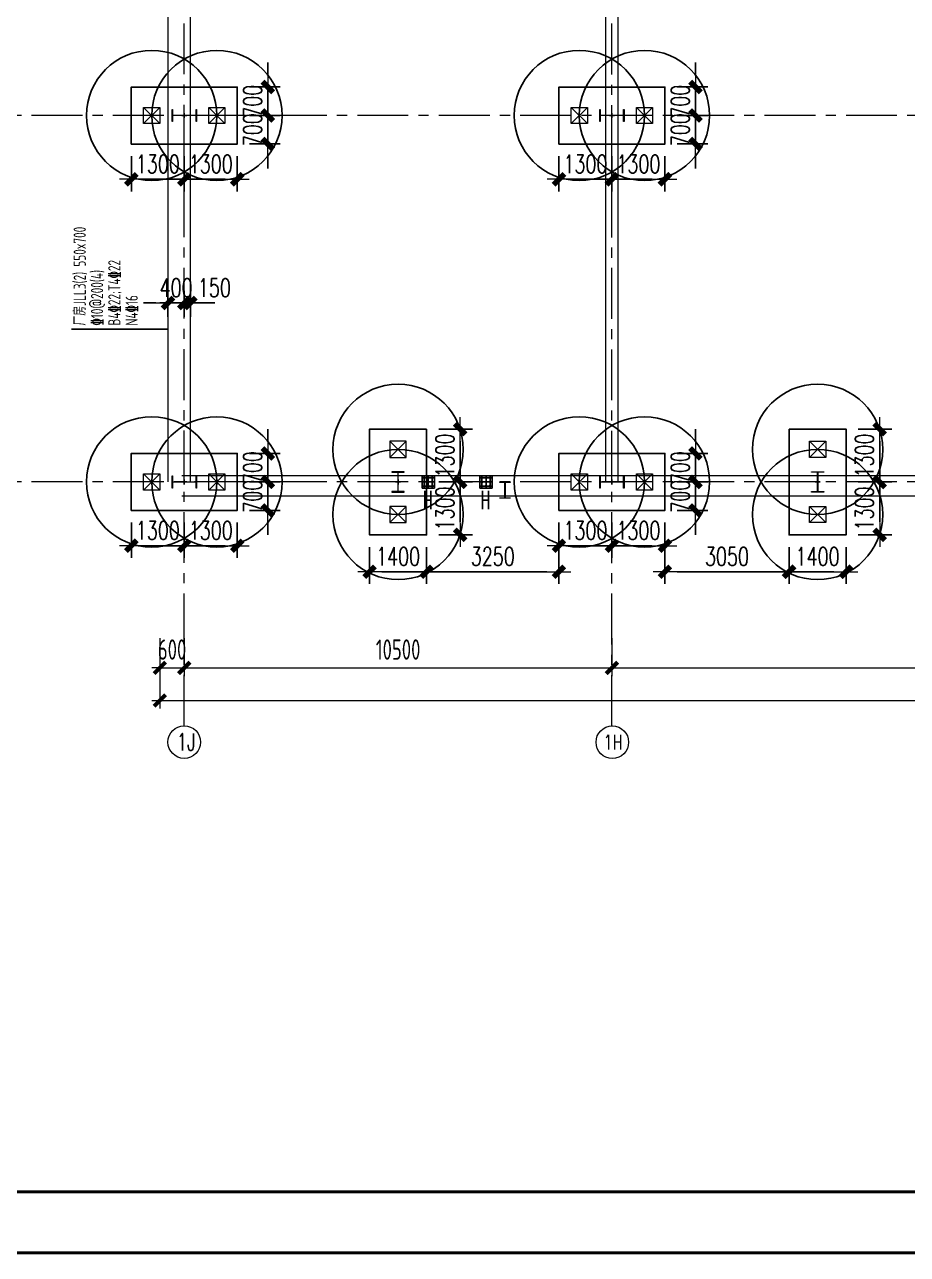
# Model space of a CAD drawing. Extents: x -1201378 to 2367219, y -619313 to 244905.
# Drawn here: x -212779 to -191103, y 118680 to 148884 of the extents above; entities that cross this region are included whole.
import ezdxf
from ezdxf.enums import TextEntityAlignment as Align

# ---------------------------------------------------------------- set-up
doc = ezdxf.new("R2010")
doc.units = 0
doc.header["$LTSCALE"] = 1000
doc.linetypes.add('CENTER', pattern=[2, 1.25, -0.25, 0.25, -0.25])
doc.layers.get('0').update_dxf_attribs({"linetype": 'CONTINUOUS'})
doc.layers.get('Defpoints').update_dxf_attribs({"linetype": 'CONTINUOUS'})
for name, color, linetype in [('0-cxFrame', 155, 'CONTINUOUS'), ('2钢材断面', 2, 'CONTINUOUS'), ('30预埋件', 30, 'CONTINUOUS'), ('40钢材投影', 40, 'CONTINUOUS'), ('ALT_CEN-0-30', 1, 'CENTER'), ('S-DOTE1', 140, 'CENTER'), ('S-HATCH1-W', 252, 'CONTINUOUS'), ('S-SKL-H', 151, 'CONTINUOUS'), ('S-SS', 111, 'CONTINUOUS')]:
    doc.layers.add(name, color=color, linetype=linetype)
for name, color, linetype, lineweight in [('0-cxText', 131, 'CONTINUOUS', 25), ('S-axis', 111, 'CONTINUOUS', 0), ('S-bkl', 4, 'CONTINUOUS', 0), ('S-col', 2, 'CONTINUOUS', 0), ('S-dim', 81, 'CONTINUOUS', 0), ('S-dote', 5, 'CENTER', 0), ('S-zhuang', 1, 'CONTINUOUS', 0)]:
    doc.layers.add(name, color=color, linetype=linetype, lineweight=lineweight)
doc.styles.add('_TCH_AXIS', font='COMPLEX', dxfattribs={"bigfont": 'GBCBIG'})
doc.styles.add('cx_tuming', font='simhei.ttf')
doc.styles.add('cx_tuqian1', font='')
doc.styles.add('DHTEXT-1', font='romans.shx', dxfattribs={"width": 0.7, "bigfont": 'chinese.shx'})
doc.styles.add('SS1', font='tj-romans1.shx', dxfattribs={"width": 0.7, "bigfont": 'tj-hztxt1.shx'})
doc.styles.add('TSSD_Dimension', font='tssdeng.shx', dxfattribs={"width": 0.7, "bigfont": 'hztxt.shx'})
doc.styles.add('样式 1', font='yjkeng.shx', dxfattribs={"width": 0.7, "height": 300, "bigfont": 'yjkchn.shx'})
doc.styles.add('黑体', font='simhei.ttf', dxfattribs={"width": 0.8})
doc.styles.get('cx_tuqian1').set_extended_font_data('SimSun')
doc.dimstyles.new('S-150-ARCHI', dxfattribs={"dimscale": 150, "dimtxt": 3, "dimasz": 2, "dimexe": 2, "dimexo": 2, "dimgap": 1, "dimtad": 1, "dimdec": 0, "dimzin": 0, "dimdsep": 46, "dimtxsty": 'SS1', "dimblk1": 'TT', "dimblk2": 'TT', "dimsah": 1, "dimcen": 1, "dimclrd": 256, "dimclre": 256, "dimclrt": 256, "dimadec": 0, "dimazin": 0, "dimtfac": 1, "dimtdec": 0, "dimtix": 1, "dimtmove": 2, "dimatfit": 0, "dimldrblk": 'TT', "dimfxl": 2, "dimtolj": 1, "dimtzin": 0, "dimarcsym": 0})
doc.dimstyles.new('TSSD_200_200', dxfattribs={"dimtxt": 500, "dimasz": 200, "dimexe": 200, "dimexo": 500, "dimgap": 200, "dimtad": 1, "dimdec": 0, "dimzin": 0, "dimdsep": 46, "dimtxsty": 'TSSD_Dimension', "dimblk": 'ARCHTICK', "dimcen": 0, "dimdle": 200, "dimclrt": 7, "dimadec": 0, "dimazin": 0, "dimtfac": 1, "dimtdec": 0, "dimtix": 1, "dimtmove": 2, "dimatfit": 3, "dimfxl": 1, "dimtolj": 1, "dimtzin": 0, "dimarcsym": 0})

# ---------------------------------------------------------------- blocks, each defined once
blk = doc.blocks.new('TK22.A0 L(Dragon)')
at = {"layer": '0-cxFrame', "color": 7, "const_width": 0.5}
blk.add_lwpolyline([(0, 0), (-1486, 0), (-1486, 841), (0, 841)], close=True, dxfattribs=at)
at = {"layer": '0-cxFrame', "const_width": 0.5}
blk.add_lwpolyline([(-80, 10), (-1466, 10), (-1466, 831), (-80, 831)], close=True, dxfattribs=at)
at = {"style": '黑体', "flags": 4}
blk.add_attdef('图幅', text='', height=3.3, dxfattribs=at).set_placement((-40, 3), align=Align.RIGHT)
at = {"layer": '0-cxText', "flags": 4}
for tag, height, style, p in [('建设单位', 3.5, 'cx_tuming', (-45, 240)), ('项目名称', 3.5, 'cx_tuming', (-45, 210)), ('子项名称', 3.5, 'cx_tuming', (-45, 180)), ('工程编号', 3.3, 'cx_tuqian1', (-35, 165)), ('图名1', 3.5, 'cx_tuming', (-45, 87)), ('图名2', 3.5, 'cx_tuming', (-45, 79)), ('图名3', 3.5, 'cx_tuming', (-45, 71)), ('出图日期', 3.3, 'cx_tuqian1', (-39, 60)), ('专业', 3.3, 'cx_tuqian1', (-55, 52)), ('图号', 3.3, 'cx_tuqian1', (-55, 44)), ('版次', 3.3, 'cx_tuqian1', (-20, 44))]:
    blk.add_attdef(tag, text='', height=height, dxfattribs=dict(at, style=style)).set_placement(p, align=Align.MIDDLE)
at = {"layer": 'Defpoints', "color": 6, "flags": 4}
for tag, height, style, p in [('tufu', 3.3, '黑体', (-12, 12)), ('dwfname', 4, 'cx_tuqian1', (-80, 3))]:
    blk.add_attdef(tag, text='', height=height, dxfattribs=dict(at, style=style)).set_placement(p, align=Align.RIGHT)
blk = doc.blocks.new('_FZH')
at = {"layer": 'S-col'}
blk.add_lwpolyline([(-0.375, -0.188), (-0.375, 0.187), (-0.36, 0.187), (-0.36, 0.005), (0.36, 0.005), (0.36, 0.187), (0.375, 0.187), (0.375, -0.188), (0.36, -0.188), (0.36, -0.005), (-0.36, -0.005), (-0.36, -0.188)], close=True, dxfattribs=at)
blk = doc.blocks.new('w4234324')
at = {"layer": 'S-col', "xscale": 800.0000000000005, "yscale": 800.0000000000005, "zscale": 800.0000000000005}
for p in [(-253954, 750820), (-243454, 750820), (-253954, 741820), (-243454, 741820)]:
    blk.add_blockref('_FZH', p, dxfattribs=at)
blk = doc.blocks.new('S-ZHUANG-400')
at = {"layer": 'S-zhuang'}
for p, q in [((200, -200), (-200, 200)), ((-200, -200), (200, 200))]:
    blk.add_line(p, q, dxfattribs=at)
blk.add_lwpolyline([(-200, 200), (200, 200), (200, -200), (-200, -200)], close=True, dxfattribs=at)
blk = doc.blocks.new('CT2')
at = {"layer": 'Defpoints'}
for centre in [(-193625, -186366), (-193625, -187966)]:
    blk.add_circle(centre, 1600, dxfattribs=at)
at = {"layer": 'S-DOTE1', "ltscale": 0.25}
for p, q in [((-193565, -187166), (-193685, -187166)), ((-193625, -187226), (-193625, -187106))]:
    blk.add_line(p, q, dxfattribs=at)
at = {"layer": 'S-HATCH1-W'}
blk.add_lwpolyline([(-194325, -185866), (-192925, -185866), (-192925, -188466), (-194325, -188466)], close=True, dxfattribs=at)
at = {"layer": 'S-zhuang'}
for p in [(-193625, -186366), (-193625, -187966)]:
    blk.add_blockref('S-ZHUANG-400', p, dxfattribs=at)
blk = doc.blocks.new('_ArchTick')
at = {"color": 0, "linetype": 'ByBlock', "const_width": 0.5}
blk.add_lwpolyline([(-0.71, -0.71), (0.71, 0.71)], dxfattribs=at)
blk = doc.blocks.new('*D3022')
at = {"layer": 'Defpoints', "color": 0, "transparency": 16777216}
for p in [(-209458, 21687), (-208858, 21687), (-208858, 20460)]:
    blk.add_point(p, dxfattribs=at)
at = {"layer": 'S-axis', "color": 0, "lineweight": -2, "transparency": 16777216}
for p, q in [((-209458, 21187), (-209458, 20260)), ((-208858, 21187), (-208858, 20260)), ((-209458, 20460), (-209658, 20460)), ((-209458, 20460), (-208858, 20460)), ((-208858, 20460), (-208658, 20460))]:
    blk.add_line(p, q, dxfattribs=at)
at = {"layer": 'S-axis', "color": 0, "lineweight": -2, "transparency": 16777216, "xscale": 200, "yscale": 200, "zscale": 200}
blk.add_blockref('_ArchTick', (-209458, 20460), dxfattribs=at)
at = {"layer": 'S-axis', "color": 0, "lineweight": -2, "transparency": 16777216, "xscale": 200, "yscale": 200, "zscale": 200, "rotation": 180}
blk.add_blockref('_ArchTick', (-208858, 20460), dxfattribs=at)
at = {"layer": 'S-axis', "color": 7, "transparency": 16777216, "insert": (-209158, 20910), "char_height": 500, "attachment_point": 5, "style": 'TSSD_Dimension'}
blk.add_mtext('\\A1;600', dxfattribs=at)
blk = doc.blocks.new('*D3023')
at = {"layer": 'Defpoints', "color": 0, "transparency": 16777216}
for p in [(-208858, 21687), (-198358, 21687), (-198358, 20460)]:
    blk.add_point(p, dxfattribs=at)
at = {"layer": 'S-axis', "color": 0, "lineweight": -2, "transparency": 16777216}
for p, q in [((-208858, 21187), (-208858, 20260)), ((-198358, 21187), (-198358, 20260)), ((-209058, 20460), (-198158, 20460))]:
    blk.add_line(p, q, dxfattribs=at)
at = {"layer": 'S-axis', "color": 0, "lineweight": -2, "transparency": 16777216, "xscale": 200, "yscale": 200, "zscale": 200, "rotation": 180}
blk.add_blockref('_ArchTick', (-208858, 20460), dxfattribs=at)
at = {"layer": 'S-axis', "color": 0, "lineweight": -2, "transparency": 16777216, "xscale": 200, "yscale": 200, "zscale": 200}
blk.add_blockref('_ArchTick', (-198358, 20460), dxfattribs=at)
at = {"layer": 'S-axis', "color": 7, "transparency": 16777216, "insert": (-203608, 20910), "char_height": 500, "attachment_point": 5, "style": 'TSSD_Dimension'}
blk.add_mtext('\\A1;10500', dxfattribs=at)
blk = doc.blocks.new('*D3024')
at = {"layer": 'Defpoints', "color": 0, "transparency": 16777216}
for p in [(-198358, 21687), (-181858, 21687), (-181858, 20460)]:
    blk.add_point(p, dxfattribs=at)
at = {"layer": 'S-axis', "color": 0, "lineweight": -2, "transparency": 16777216}
for p, q in [((-198358, 21187), (-198358, 20260)), ((-181858, 21187), (-181858, 20260)), ((-198558, 20460), (-181658, 20460))]:
    blk.add_line(p, q, dxfattribs=at)
at = {"layer": 'S-axis', "color": 0, "lineweight": -2, "transparency": 16777216, "xscale": 200, "yscale": 200, "zscale": 200, "rotation": 180}
blk.add_blockref('_ArchTick', (-198358, 20460), dxfattribs=at)
at = {"layer": 'S-axis', "color": 0, "lineweight": -2, "transparency": 16777216, "xscale": 200, "yscale": 200, "zscale": 200}
blk.add_blockref('_ArchTick', (-181858, 20460), dxfattribs=at)
at = {"layer": 'S-axis', "color": 7, "transparency": 16777216, "insert": (-190108, 20910), "char_height": 500, "attachment_point": 5, "style": 'TSSD_Dimension'}
blk.add_mtext('\\A1;16500', dxfattribs=at)
blk = doc.blocks.new('*D3034')
at = {"layer": 'Defpoints', "color": 0, "transparency": 16777216}
for p in [(-209458, 21587), (-82958, 21587), (-82958, 19660)]:
    blk.add_point(p, dxfattribs=at)
at = {"layer": 'S-axis', "color": 0, "lineweight": -2, "transparency": 16777216}
for p, q in [((-209458, 21087), (-209458, 19460)), ((-82958, 21087), (-82958, 19460)), ((-209658, 19660), (-82758, 19660))]:
    blk.add_line(p, q, dxfattribs=at)
at = {"layer": 'S-axis', "color": 0, "lineweight": -2, "transparency": 16777216, "xscale": 200, "yscale": 200, "zscale": 200, "rotation": 180}
blk.add_blockref('_ArchTick', (-209458, 19660), dxfattribs=at)
at = {"layer": 'S-axis', "color": 0, "lineweight": -2, "transparency": 16777216, "xscale": 200, "yscale": 200, "zscale": 200}
blk.add_blockref('_ArchTick', (-82958, 19660), dxfattribs=at)
at = {"layer": 'S-axis', "color": 7, "transparency": 16777216, "insert": (-146208, 20110), "char_height": 500, "attachment_point": 5, "style": 'TSSD_Dimension'}
blk.add_mtext('\\A1;126500', dxfattribs=at)
blk = doc.blocks.new('TT')
blk.add_line((-0.97, 0), (0.97, 0))
at = {"const_width": 0.45}
blk.add_lwpolyline([(-0.44, -0.44), (0.44, 0.44)], dxfattribs=at)
blk = doc.blocks.new('*D2534')
at = {"layer": 'Defpoints', "color": 0, "transparency": 16777216}
for p in [(-210158, 136952), (-208858, 136952), (-208858, 136085)]:
    blk.add_point(p, dxfattribs=at)
at = {"layer": 'S-dim', "lineweight": -2, "transparency": 16777216}
for p, q in [((-210158, 136652), (-210158, 135785)), ((-208858, 136652), (-208858, 135785)), ((-209858, 136085), (-209158, 136085))]:
    blk.add_line(p, q, dxfattribs=at)
at = {"layer": 'S-dim', "lineweight": -2, "transparency": 16777216, "xscale": 300, "yscale": 300, "zscale": 300, "rotation": 180}
blk.add_blockref('TT', (-210158, 136085), dxfattribs=at)
at = {"layer": 'S-dim', "lineweight": -2, "transparency": 16777216, "xscale": 300, "yscale": 300, "zscale": 300}
blk.add_blockref('TT', (-208858, 136085), dxfattribs=at)
at = {"layer": 'S-dim', "transparency": 16777216, "insert": (-209508, 136460), "char_height": 450, "attachment_point": 5, "style": 'SS1'}
blk.add_mtext('\\A1;1300', dxfattribs=at)
blk = doc.blocks.new('*D2535')
at = {"layer": 'Defpoints', "color": 0, "transparency": 16777216}
for p in [(-208858, 136952), (-207558, 136952), (-207558, 136085)]:
    blk.add_point(p, dxfattribs=at)
at = {"layer": 'S-dim', "lineweight": -2, "transparency": 16777216}
for p, q in [((-208858, 136652), (-208858, 135785)), ((-207558, 136652), (-207558, 135785)), ((-208558, 136085), (-207858, 136085))]:
    blk.add_line(p, q, dxfattribs=at)
at = {"layer": 'S-dim', "lineweight": -2, "transparency": 16777216, "xscale": 300, "yscale": 300, "zscale": 300, "rotation": 180}
blk.add_blockref('TT', (-208858, 136085), dxfattribs=at)
at = {"layer": 'S-dim', "lineweight": -2, "transparency": 16777216, "xscale": 300, "yscale": 300, "zscale": 300}
blk.add_blockref('TT', (-207558, 136085), dxfattribs=at)
at = {"layer": 'S-dim', "transparency": 16777216, "insert": (-208208, 136460), "char_height": 450, "attachment_point": 5, "style": 'SS1'}
blk.add_mtext('\\A1;1300', dxfattribs=at)
blk = doc.blocks.new('*D2536')
at = {"layer": 'Defpoints', "color": 0, "transparency": 16777216}
for p in [(-207558, 137652), (-206807, 137652), (-207558, 136952)]:
    blk.add_point(p, dxfattribs=at)
at = {"layer": 'S-dim', "lineweight": -2, "transparency": 16777216}
for p, q in [((-206807, 137952), (-206807, 138252)), ((-207258, 137652), (-206507, 137652)), ((-206807, 136952), (-206807, 137652)), ((-207258, 136952), (-206507, 136952)), ((-206807, 136652), (-206807, 136352))]:
    blk.add_line(p, q, dxfattribs=at)
at = {"layer": 'S-dim', "lineweight": -2, "transparency": 16777216, "xscale": 300, "yscale": 300, "zscale": 300}
for p, rotation in [((-206807, 137652), 270), ((-206807, 136952), 90)]:
    blk.add_blockref('TT', p, dxfattribs=dict(at, rotation=rotation))
at = {"layer": 'S-dim', "transparency": 16777216, "insert": (-207182, 137302), "char_height": 450, "attachment_point": 5, "rotation": 90, "style": 'SS1'}
blk.add_mtext('\\A1;700', dxfattribs=at)
blk = doc.blocks.new('*D2537')
at = {"layer": 'Defpoints', "color": 0, "transparency": 16777216}
for p in [(-207558, 138352), (-206807, 138352), (-207558, 137652)]:
    blk.add_point(p, dxfattribs=at)
at = {"layer": 'S-dim', "lineweight": -2, "transparency": 16777216}
for p, q in [((-206807, 138652), (-206807, 138952)), ((-207258, 138352), (-206507, 138352)), ((-206807, 137652), (-206807, 138352)), ((-207258, 137652), (-206507, 137652)), ((-206807, 137352), (-206807, 137052))]:
    blk.add_line(p, q, dxfattribs=at)
at = {"layer": 'S-dim', "lineweight": -2, "transparency": 16777216, "xscale": 300, "yscale": 300, "zscale": 300}
for p, rotation in [((-206807, 138352), 270), ((-206807, 137652), 90)]:
    blk.add_blockref('TT', p, dxfattribs=dict(at, rotation=rotation))
at = {"layer": 'S-dim', "transparency": 16777216, "insert": (-207182, 138002), "char_height": 450, "attachment_point": 5, "rotation": 90, "style": 'SS1'}
blk.add_mtext('\\A1;700', dxfattribs=at)
blk = doc.blocks.new('*D2538')
at = {"layer": 'Defpoints', "color": 0, "transparency": 16777216}
for p in [(-199658, 136952), (-198358, 136952), (-198358, 136085)]:
    blk.add_point(p, dxfattribs=at)
at = {"layer": 'S-dim', "lineweight": -2, "transparency": 16777216}
for p, q in [((-199658, 136652), (-199658, 135785)), ((-198358, 136652), (-198358, 135785)), ((-199358, 136085), (-198658, 136085))]:
    blk.add_line(p, q, dxfattribs=at)
at = {"layer": 'S-dim', "lineweight": -2, "transparency": 16777216, "xscale": 300, "yscale": 300, "zscale": 300, "rotation": 180}
blk.add_blockref('TT', (-199658, 136085), dxfattribs=at)
at = {"layer": 'S-dim', "lineweight": -2, "transparency": 16777216, "xscale": 300, "yscale": 300, "zscale": 300}
blk.add_blockref('TT', (-198358, 136085), dxfattribs=at)
at = {"layer": 'S-dim', "transparency": 16777216, "insert": (-199008, 136460), "char_height": 450, "attachment_point": 5, "style": 'SS1'}
blk.add_mtext('\\A1;1300', dxfattribs=at)
blk = doc.blocks.new('*D2539')
at = {"layer": 'Defpoints', "color": 0, "transparency": 16777216}
for p in [(-198358, 136952), (-197058, 136952), (-197058, 136085)]:
    blk.add_point(p, dxfattribs=at)
at = {"layer": 'S-dim', "lineweight": -2, "transparency": 16777216}
for p, q in [((-198358, 136652), (-198358, 135785)), ((-197058, 136652), (-197058, 135785)), ((-198058, 136085), (-197358, 136085))]:
    blk.add_line(p, q, dxfattribs=at)
at = {"layer": 'S-dim', "lineweight": -2, "transparency": 16777216, "xscale": 300, "yscale": 300, "zscale": 300, "rotation": 180}
blk.add_blockref('TT', (-198358, 136085), dxfattribs=at)
at = {"layer": 'S-dim', "lineweight": -2, "transparency": 16777216, "xscale": 300, "yscale": 300, "zscale": 300}
blk.add_blockref('TT', (-197058, 136085), dxfattribs=at)
at = {"layer": 'S-dim', "transparency": 16777216, "insert": (-197708, 136460), "char_height": 450, "attachment_point": 5, "style": 'SS1'}
blk.add_mtext('\\A1;1300', dxfattribs=at)
blk = doc.blocks.new('*D2540')
at = {"layer": 'Defpoints', "color": 0, "transparency": 16777216}
for p in [(-197058, 137652), (-196307, 137652), (-197058, 136952)]:
    blk.add_point(p, dxfattribs=at)
at = {"layer": 'S-dim', "lineweight": -2, "transparency": 16777216}
for p, q in [((-196307, 137952), (-196307, 138252)), ((-196758, 137652), (-196007, 137652)), ((-196307, 136952), (-196307, 137652)), ((-196758, 136952), (-196007, 136952)), ((-196307, 136652), (-196307, 136352))]:
    blk.add_line(p, q, dxfattribs=at)
at = {"layer": 'S-dim', "lineweight": -2, "transparency": 16777216, "xscale": 300, "yscale": 300, "zscale": 300}
for p, rotation in [((-196307, 137652), 270), ((-196307, 136952), 90)]:
    blk.add_blockref('TT', p, dxfattribs=dict(at, rotation=rotation))
at = {"layer": 'S-dim', "transparency": 16777216, "insert": (-196682, 137302), "char_height": 450, "attachment_point": 5, "rotation": 90, "style": 'SS1'}
blk.add_mtext('\\A1;700', dxfattribs=at)
blk = doc.blocks.new('*D2541')
at = {"layer": 'Defpoints', "color": 0, "transparency": 16777216}
for p in [(-197058, 138352), (-196307, 138352), (-197058, 137652)]:
    blk.add_point(p, dxfattribs=at)
at = {"layer": 'S-dim', "lineweight": -2, "transparency": 16777216}
for p, q in [((-196307, 138652), (-196307, 138952)), ((-196758, 138352), (-196007, 138352)), ((-196307, 137652), (-196307, 138352)), ((-196758, 137652), (-196007, 137652)), ((-196307, 137352), (-196307, 137052))]:
    blk.add_line(p, q, dxfattribs=at)
at = {"layer": 'S-dim', "lineweight": -2, "transparency": 16777216, "xscale": 300, "yscale": 300, "zscale": 300}
for p, rotation in [((-196307, 138352), 270), ((-196307, 137652), 90)]:
    blk.add_blockref('TT', p, dxfattribs=dict(at, rotation=rotation))
at = {"layer": 'S-dim', "transparency": 16777216, "insert": (-196682, 138002), "char_height": 450, "attachment_point": 5, "rotation": 90, "style": 'SS1'}
blk.add_mtext('\\A1;700', dxfattribs=at)
blk = doc.blocks.new('*D2562')
at = {"layer": 'Defpoints', "color": 0, "transparency": 16777216}
for p in [(-210158, 145952), (-208858, 145952), (-208858, 145085)]:
    blk.add_point(p, dxfattribs=at)
at = {"layer": 'S-dim', "lineweight": -2, "transparency": 16777216}
for p, q in [((-210158, 145652), (-210158, 144785)), ((-208858, 145652), (-208858, 144785)), ((-209858, 145085), (-209158, 145085))]:
    blk.add_line(p, q, dxfattribs=at)
at = {"layer": 'S-dim', "lineweight": -2, "transparency": 16777216, "xscale": 300, "yscale": 300, "zscale": 300, "rotation": 180}
blk.add_blockref('TT', (-210158, 145085), dxfattribs=at)
at = {"layer": 'S-dim', "lineweight": -2, "transparency": 16777216, "xscale": 300, "yscale": 300, "zscale": 300}
blk.add_blockref('TT', (-208858, 145085), dxfattribs=at)
at = {"layer": 'S-dim', "transparency": 16777216, "insert": (-209508, 145460), "char_height": 450, "attachment_point": 5, "style": 'SS1'}
blk.add_mtext('\\A1;1300', dxfattribs=at)
blk = doc.blocks.new('*D2563')
at = {"layer": 'Defpoints', "color": 0, "transparency": 16777216}
for p in [(-208858, 145952), (-207558, 145952), (-207558, 145085)]:
    blk.add_point(p, dxfattribs=at)
at = {"layer": 'S-dim', "lineweight": -2, "transparency": 16777216}
for p, q in [((-208858, 145652), (-208858, 144785)), ((-207558, 145652), (-207558, 144785)), ((-208558, 145085), (-207858, 145085))]:
    blk.add_line(p, q, dxfattribs=at)
at = {"layer": 'S-dim', "lineweight": -2, "transparency": 16777216, "xscale": 300, "yscale": 300, "zscale": 300, "rotation": 180}
blk.add_blockref('TT', (-208858, 145085), dxfattribs=at)
at = {"layer": 'S-dim', "lineweight": -2, "transparency": 16777216, "xscale": 300, "yscale": 300, "zscale": 300}
blk.add_blockref('TT', (-207558, 145085), dxfattribs=at)
at = {"layer": 'S-dim', "transparency": 16777216, "insert": (-208208, 145460), "char_height": 450, "attachment_point": 5, "style": 'SS1'}
blk.add_mtext('\\A1;1300', dxfattribs=at)
blk = doc.blocks.new('*D2564')
at = {"layer": 'Defpoints', "color": 0, "transparency": 16777216}
for p in [(-207558, 146652), (-206807, 146652), (-207558, 145952)]:
    blk.add_point(p, dxfattribs=at)
at = {"layer": 'S-dim', "lineweight": -2, "transparency": 16777216}
for p, q in [((-206807, 146952), (-206807, 147252)), ((-207258, 146652), (-206507, 146652)), ((-206807, 145952), (-206807, 146652)), ((-207258, 145952), (-206507, 145952)), ((-206807, 145652), (-206807, 145352))]:
    blk.add_line(p, q, dxfattribs=at)
at = {"layer": 'S-dim', "lineweight": -2, "transparency": 16777216, "xscale": 300, "yscale": 300, "zscale": 300}
for p, rotation in [((-206807, 146652), 270), ((-206807, 145952), 90)]:
    blk.add_blockref('TT', p, dxfattribs=dict(at, rotation=rotation))
at = {"layer": 'S-dim', "transparency": 16777216, "insert": (-207182, 146302), "char_height": 450, "attachment_point": 5, "rotation": 90, "style": 'SS1'}
blk.add_mtext('\\A1;700', dxfattribs=at)
blk = doc.blocks.new('*D2565')
at = {"layer": 'Defpoints', "color": 0, "transparency": 16777216}
for p in [(-207558, 147352), (-206807, 147352), (-207558, 146652)]:
    blk.add_point(p, dxfattribs=at)
at = {"layer": 'S-dim', "lineweight": -2, "transparency": 16777216}
for p, q in [((-206807, 147652), (-206807, 147952)), ((-207258, 147352), (-206507, 147352)), ((-206807, 146652), (-206807, 147352)), ((-207258, 146652), (-206507, 146652)), ((-206807, 146352), (-206807, 146052))]:
    blk.add_line(p, q, dxfattribs=at)
at = {"layer": 'S-dim', "lineweight": -2, "transparency": 16777216, "xscale": 300, "yscale": 300, "zscale": 300}
for p, rotation in [((-206807, 147352), 270), ((-206807, 146652), 90)]:
    blk.add_blockref('TT', p, dxfattribs=dict(at, rotation=rotation))
at = {"layer": 'S-dim', "transparency": 16777216, "insert": (-207182, 147002), "char_height": 450, "attachment_point": 5, "rotation": 90, "style": 'SS1'}
blk.add_mtext('\\A1;700', dxfattribs=at)
blk = doc.blocks.new('*D2566')
at = {"layer": 'Defpoints', "color": 0, "transparency": 16777216}
for p in [(-199658, 145952), (-198358, 145952), (-198358, 145085)]:
    blk.add_point(p, dxfattribs=at)
at = {"layer": 'S-dim', "lineweight": -2, "transparency": 16777216}
for p, q in [((-199658, 145652), (-199658, 144785)), ((-198358, 145652), (-198358, 144785)), ((-199358, 145085), (-198658, 145085))]:
    blk.add_line(p, q, dxfattribs=at)
at = {"layer": 'S-dim', "lineweight": -2, "transparency": 16777216, "xscale": 300, "yscale": 300, "zscale": 300, "rotation": 180}
blk.add_blockref('TT', (-199658, 145085), dxfattribs=at)
at = {"layer": 'S-dim', "lineweight": -2, "transparency": 16777216, "xscale": 300, "yscale": 300, "zscale": 300}
blk.add_blockref('TT', (-198358, 145085), dxfattribs=at)
at = {"layer": 'S-dim', "transparency": 16777216, "insert": (-199008, 145460), "char_height": 450, "attachment_point": 5, "style": 'SS1'}
blk.add_mtext('\\A1;1300', dxfattribs=at)
blk = doc.blocks.new('*D2567')
at = {"layer": 'Defpoints', "color": 0, "transparency": 16777216}
for p in [(-198358, 145952), (-197058, 145952), (-197058, 145085)]:
    blk.add_point(p, dxfattribs=at)
at = {"layer": 'S-dim', "lineweight": -2, "transparency": 16777216}
for p, q in [((-198358, 145652), (-198358, 144785)), ((-197058, 145652), (-197058, 144785)), ((-198058, 145085), (-197358, 145085))]:
    blk.add_line(p, q, dxfattribs=at)
at = {"layer": 'S-dim', "lineweight": -2, "transparency": 16777216, "xscale": 300, "yscale": 300, "zscale": 300, "rotation": 180}
blk.add_blockref('TT', (-198358, 145085), dxfattribs=at)
at = {"layer": 'S-dim', "lineweight": -2, "transparency": 16777216, "xscale": 300, "yscale": 300, "zscale": 300}
blk.add_blockref('TT', (-197058, 145085), dxfattribs=at)
at = {"layer": 'S-dim', "transparency": 16777216, "insert": (-197708, 145460), "char_height": 450, "attachment_point": 5, "style": 'SS1'}
blk.add_mtext('\\A1;1300', dxfattribs=at)
blk = doc.blocks.new('*D2568')
at = {"layer": 'Defpoints', "color": 0, "transparency": 16777216}
for p in [(-197058, 146652), (-196307, 146652), (-197058, 145952)]:
    blk.add_point(p, dxfattribs=at)
at = {"layer": 'S-dim', "lineweight": -2, "transparency": 16777216}
for p, q in [((-196307, 146952), (-196307, 147252)), ((-196758, 146652), (-196007, 146652)), ((-196307, 145952), (-196307, 146652)), ((-196758, 145952), (-196007, 145952)), ((-196307, 145652), (-196307, 145352))]:
    blk.add_line(p, q, dxfattribs=at)
at = {"layer": 'S-dim', "lineweight": -2, "transparency": 16777216, "xscale": 300, "yscale": 300, "zscale": 300}
for p, rotation in [((-196307, 146652), 270), ((-196307, 145952), 90)]:
    blk.add_blockref('TT', p, dxfattribs=dict(at, rotation=rotation))
at = {"layer": 'S-dim', "transparency": 16777216, "insert": (-196682, 146302), "char_height": 450, "attachment_point": 5, "rotation": 90, "style": 'SS1'}
blk.add_mtext('\\A1;700', dxfattribs=at)
blk = doc.blocks.new('*D2569')
at = {"layer": 'Defpoints', "color": 0, "transparency": 16777216}
for p in [(-197058, 147352), (-196307, 147352), (-197058, 146652)]:
    blk.add_point(p, dxfattribs=at)
at = {"layer": 'S-dim', "lineweight": -2, "transparency": 16777216}
for p, q in [((-196307, 147652), (-196307, 147952)), ((-196758, 147352), (-196007, 147352)), ((-196307, 146652), (-196307, 147352)), ((-196758, 146652), (-196007, 146652)), ((-196307, 146352), (-196307, 146052))]:
    blk.add_line(p, q, dxfattribs=at)
at = {"layer": 'S-dim', "lineweight": -2, "transparency": 16777216, "xscale": 300, "yscale": 300, "zscale": 300}
for p, rotation in [((-196307, 147352), 270), ((-196307, 146652), 90)]:
    blk.add_blockref('TT', p, dxfattribs=dict(at, rotation=rotation))
at = {"layer": 'S-dim', "transparency": 16777216, "insert": (-196682, 147002), "char_height": 450, "attachment_point": 5, "rotation": 90, "style": 'SS1'}
blk.add_mtext('\\A1;700', dxfattribs=at)
blk = doc.blocks.new('*D2818')
at = {"layer": 'Defpoints', "color": 0, "transparency": 16777216}
for p in [(-204308, 136352), (-202908, 136352), (-202908, 135446)]:
    blk.add_point(p, dxfattribs=at)
at = {"layer": 'S-dim', "lineweight": -2, "transparency": 16777216}
for p, q in [((-204308, 136052), (-204308, 135146)), ((-202908, 136052), (-202908, 135146)), ((-204008, 135446), (-203208, 135446))]:
    blk.add_line(p, q, dxfattribs=at)
at = {"layer": 'S-dim', "lineweight": -2, "transparency": 16777216, "xscale": 300, "yscale": 300, "zscale": 300, "rotation": 180}
blk.add_blockref('TT', (-204308, 135446), dxfattribs=at)
at = {"layer": 'S-dim', "lineweight": -2, "transparency": 16777216, "xscale": 300, "yscale": 300, "zscale": 300}
blk.add_blockref('TT', (-202908, 135446), dxfattribs=at)
at = {"layer": 'S-dim', "transparency": 16777216, "insert": (-203608, 135821), "char_height": 450, "attachment_point": 5, "style": 'SS1'}
blk.add_mtext('\\A1;1400', dxfattribs=at)
blk = doc.blocks.new('*D2819')
at = {"layer": 'Defpoints', "color": 0, "transparency": 16777216}
for p in [(-202908, 136352), (-199658, 136371), (-199658, 135446)]:
    blk.add_point(p, dxfattribs=at)
at = {"layer": 'S-dim', "lineweight": -2, "transparency": 16777216}
for p, q in [((-202908, 136052), (-202908, 135146)), ((-199658, 136071), (-199658, 135146)), ((-202608, 135446), (-199958, 135446))]:
    blk.add_line(p, q, dxfattribs=at)
at = {"layer": 'S-dim', "lineweight": -2, "transparency": 16777216, "xscale": 300, "yscale": 300, "zscale": 300, "rotation": 180}
blk.add_blockref('TT', (-202908, 135446), dxfattribs=at)
at = {"layer": 'S-dim', "lineweight": -2, "transparency": 16777216, "xscale": 300, "yscale": 300, "zscale": 300}
blk.add_blockref('TT', (-199658, 135446), dxfattribs=at)
at = {"layer": 'S-dim', "transparency": 16777216, "insert": (-201283, 135821), "char_height": 450, "attachment_point": 5, "style": 'SS1'}
blk.add_mtext('\\A1;3250', dxfattribs=at)
blk = doc.blocks.new('*D2820')
at = {"layer": 'Defpoints', "color": 0, "transparency": 16777216}
for p in [(-202908, 137652), (-202084, 137652), (-202908, 136352)]:
    blk.add_point(p, dxfattribs=at)
at = {"layer": 'S-dim', "lineweight": -2, "transparency": 16777216}
for p, q in [((-202608, 137652), (-201784, 137652)), ((-202084, 136652), (-202084, 137352)), ((-202608, 136352), (-201784, 136352))]:
    blk.add_line(p, q, dxfattribs=at)
at = {"layer": 'S-dim', "lineweight": -2, "transparency": 16777216, "xscale": 300, "yscale": 300, "zscale": 300}
for p, rotation in [((-202084, 137652), 90), ((-202084, 136352), 270)]:
    blk.add_blockref('TT', p, dxfattribs=dict(at, rotation=rotation))
at = {"layer": 'S-dim', "transparency": 16777216, "insert": (-202459, 137002), "char_height": 450, "attachment_point": 5, "rotation": 90, "style": 'SS1'}
blk.add_mtext('\\A1;1300', dxfattribs=at)
blk = doc.blocks.new('*D2821')
at = {"layer": 'Defpoints', "color": 0, "transparency": 16777216}
for p in [(-202908, 138952), (-202084, 138952), (-202908, 137652)]:
    blk.add_point(p, dxfattribs=at)
at = {"layer": 'S-dim', "lineweight": -2, "transparency": 16777216}
for p, q in [((-202608, 138952), (-201784, 138952)), ((-202084, 137952), (-202084, 138652)), ((-202608, 137652), (-201784, 137652))]:
    blk.add_line(p, q, dxfattribs=at)
at = {"layer": 'S-dim', "lineweight": -2, "transparency": 16777216, "xscale": 300, "yscale": 300, "zscale": 300}
for p, rotation in [((-202084, 138952), 90), ((-202084, 137652), 270)]:
    blk.add_blockref('TT', p, dxfattribs=dict(at, rotation=rotation))
at = {"layer": 'S-dim', "transparency": 16777216, "insert": (-202459, 138302), "char_height": 450, "attachment_point": 5, "rotation": 90, "style": 'SS1'}
blk.add_mtext('\\A1;1300', dxfattribs=at)
blk = doc.blocks.new('*D2826')
at = {"layer": 'Defpoints', "color": 0, "transparency": 16777216}
for p in [(-194008, 136352), (-192608, 136352), (-192608, 135446)]:
    blk.add_point(p, dxfattribs=at)
at = {"layer": 'S-dim', "lineweight": -2, "transparency": 16777216}
for p, q in [((-194008, 136052), (-194008, 135146)), ((-192608, 136052), (-192608, 135146)), ((-193708, 135446), (-192908, 135446))]:
    blk.add_line(p, q, dxfattribs=at)
at = {"layer": 'S-dim', "lineweight": -2, "transparency": 16777216, "xscale": 300, "yscale": 300, "zscale": 300, "rotation": 180}
blk.add_blockref('TT', (-194008, 135446), dxfattribs=at)
at = {"layer": 'S-dim', "lineweight": -2, "transparency": 16777216, "xscale": 300, "yscale": 300, "zscale": 300}
blk.add_blockref('TT', (-192608, 135446), dxfattribs=at)
at = {"layer": 'S-dim', "transparency": 16777216, "insert": (-193308, 135821), "char_height": 450, "attachment_point": 5, "style": 'SS1'}
blk.add_mtext('\\A1;1400', dxfattribs=at)
blk = doc.blocks.new('*D2827')
at = {"layer": 'Defpoints', "color": 0, "transparency": 16777216}
for p in [(-192608, 137652), (-191784, 137652), (-192608, 136352)]:
    blk.add_point(p, dxfattribs=at)
at = {"layer": 'S-dim', "lineweight": -2, "transparency": 16777216}
for p, q in [((-192308, 137652), (-191484, 137652)), ((-191784, 136652), (-191784, 137352)), ((-192308, 136352), (-191484, 136352))]:
    blk.add_line(p, q, dxfattribs=at)
at = {"layer": 'S-dim', "lineweight": -2, "transparency": 16777216, "xscale": 300, "yscale": 300, "zscale": 300}
for p, rotation in [((-191784, 137652), 90), ((-191784, 136352), 270)]:
    blk.add_blockref('TT', p, dxfattribs=dict(at, rotation=rotation))
at = {"layer": 'S-dim', "transparency": 16777216, "insert": (-192159, 137002), "char_height": 450, "attachment_point": 5, "rotation": 90, "style": 'SS1'}
blk.add_mtext('\\A1;1300', dxfattribs=at)
blk = doc.blocks.new('*D2828')
at = {"layer": 'Defpoints', "color": 0, "transparency": 16777216}
for p in [(-192608, 138952), (-191784, 138952), (-192608, 137652)]:
    blk.add_point(p, dxfattribs=at)
at = {"layer": 'S-dim', "lineweight": -2, "transparency": 16777216}
for p, q in [((-192308, 138952), (-191484, 138952)), ((-191784, 137952), (-191784, 138652)), ((-192308, 137652), (-191484, 137652))]:
    blk.add_line(p, q, dxfattribs=at)
at = {"layer": 'S-dim', "lineweight": -2, "transparency": 16777216, "xscale": 300, "yscale": 300, "zscale": 300}
for p, rotation in [((-191784, 138952), 90), ((-191784, 137652), 270)]:
    blk.add_blockref('TT', p, dxfattribs=dict(at, rotation=rotation))
at = {"layer": 'S-dim', "transparency": 16777216, "insert": (-192159, 138302), "char_height": 450, "attachment_point": 5, "rotation": 90, "style": 'SS1'}
blk.add_mtext('\\A1;1300', dxfattribs=at)
blk = doc.blocks.new('*D2829')
at = {"layer": 'Defpoints', "color": 0, "transparency": 16777216}
for p in [(-197058, 136352), (-194008, 136352), (-197058, 135446)]:
    blk.add_point(p, dxfattribs=at)
at = {"layer": 'S-dim', "lineweight": -2, "transparency": 16777216}
for p, q in [((-197058, 136052), (-197058, 135146)), ((-194008, 136052), (-194008, 135146)), ((-194308, 135446), (-196758, 135446))]:
    blk.add_line(p, q, dxfattribs=at)
at = {"layer": 'S-dim', "lineweight": -2, "transparency": 16777216, "xscale": 300, "yscale": 300, "zscale": 300, "rotation": 180}
blk.add_blockref('TT', (-197058, 135446), dxfattribs=at)
at = {"layer": 'S-dim', "lineweight": -2, "transparency": 16777216, "xscale": 300, "yscale": 300, "zscale": 300}
blk.add_blockref('TT', (-194008, 135446), dxfattribs=at)
at = {"layer": 'S-dim', "transparency": 16777216, "insert": (-195533, 135821), "char_height": 450, "attachment_point": 5, "style": 'SS1'}
blk.add_mtext('\\A1;3050', dxfattribs=at)
blk = doc.blocks.new('*D6415')
at = {"layer": 'Defpoints', "color": 0, "transparency": 16777216}
for p in [(-208858, 142047), (-209258, 141405), (-208858, 141405)]:
    blk.add_point(p, dxfattribs=at)
at = {"layer": 'S-dim', "lineweight": -2, "transparency": 16777216}
for p, q in [((-209258, 141705), (-209258, 142347)), ((-208858, 141705), (-208858, 142347)), ((-209558, 142047), (-209858, 142047)), ((-209258, 142047), (-208858, 142047)), ((-208558, 142047), (-208258, 142047))]:
    blk.add_line(p, q, dxfattribs=at)
at = {"layer": 'S-dim', "lineweight": -2, "transparency": 16777216, "xscale": 300, "yscale": 300, "zscale": 300}
blk.add_blockref('TT', (-209258, 142047), dxfattribs=at)
at = {"layer": 'S-dim', "lineweight": -2, "transparency": 16777216, "xscale": 300, "yscale": 300, "zscale": 300, "rotation": 180}
blk.add_blockref('TT', (-208858, 142047), dxfattribs=at)
at = {"layer": 'S-dim', "transparency": 16777216, "insert": (-209058, 142422), "char_height": 450, "attachment_point": 5, "style": 'SS1'}
blk.add_mtext('\\A1;400', dxfattribs=at)
blk = doc.blocks.new('*D6416')
at = {"layer": 'Defpoints', "color": 0, "transparency": 16777216}
for p in [(-208708, 142047), (-208858, 141405), (-208708, 141405)]:
    blk.add_point(p, dxfattribs=at)
at = {"layer": 'S-dim', "lineweight": -2, "transparency": 16777216}
for p, q in [((-208858, 141705), (-208858, 142347)), ((-208708, 141705), (-208708, 142347)), ((-209158, 142047), (-209458, 142047)), ((-208858, 142047), (-208708, 142047)), ((-208408, 142047), (-208108, 142047))]:
    blk.add_line(p, q, dxfattribs=at)
at = {"layer": 'S-dim', "lineweight": -2, "transparency": 16777216, "xscale": 300, "yscale": 300, "zscale": 300}
blk.add_blockref('TT', (-208858, 142047), dxfattribs=at)
at = {"layer": 'S-dim', "lineweight": -2, "transparency": 16777216, "xscale": 300, "yscale": 300, "zscale": 300, "rotation": 180}
blk.add_blockref('TT', (-208708, 142047), dxfattribs=at)
at = {"layer": 'S-dim', "transparency": 16777216, "insert": (-208119, 142422), "char_height": 450, "attachment_point": 5, "style": 'SS1'}
blk.add_mtext('\\A1;150', dxfattribs=at)
blk = doc.blocks.new('20250903183753')
at = {"layer": '2钢材断面'}
for p, q in [((150, 0), (-150, 0)), ((-150, 0), (-150, -300)), ((150, -300), (150, 0)), ((-150, -300), (150, -300))]:
    blk.add_line(p, q, dxfattribs=at)
at = {"layer": '40钢材投影'}
for centre, radius in [((-100, -50), 12), ((-100, -150), 12), ((-100, -250), 12), ((-100, -50), 6), ((-100, -150), 6), ((-100, -250), 6), ((0, -50), 12), ((0, -150), 12), ((0, -250), 12), ((0, -50), 6), ((0, -150), 6), ((0, -250), 6), ((100, -50), 12), ((100, -150), 12), ((100, -251), 12), ((100, -50), 6), ((100, -150), 6), ((100, -251), 6)]:
    blk.add_circle(centre, radius, dxfattribs=at)
at = {"layer": 'ALT_CEN-0-30', "ltscale": 20}
for p, q in [((-100, 0), (-100, -300)), ((0, 0), (0, -300)), ((100, 0), (100, -300)), ((-150, -50), (150, -50)), ((-150, -150), (150, -150)), ((-150, -250), (150, -250))]:
    blk.add_line(p, q, dxfattribs=at)
blk = doc.blocks.new('20250903183821')
at = {"ltscale": 50}
blk.add_blockref('20250903183753', (0, 0), dxfattribs=at)
at = {"layer": '30预埋件', "style": 'DHTEXT-1', "text_generation_flag": 6, "width": 0.55}
blk.add_attdef('B', (-105, 65), '', height=450, rotation=180, dxfattribs=at)
blk = doc.blocks.new('A$Ce592290a')
at = {"layer": 'S-col', "color": 1}
blk.add_lwpolyline([(8000, -90388), (8000, -90400), (7750, -90400), (7750, -90388), (7871, -90388), (7871, -90012), (7750, -90012), (7750, -90000), (8000, -90000), (8000, -90012), (7879, -90012), (7879, -90388)], close=True, dxfattribs=at)
blk = doc.blocks.new('1#轴网')
at = {"layer": 'S-axis'}
for centre in [(-208858.4, 18638.1), (-198347.9, 18633.1)]:
    blk.add_circle(centre, 400, dxfattribs=at)
at = {"layer": 'S-dote'}
for p, q in [((-208858.4, 19038.1), (-208858.4, 124694.3)), ((-198358.5, 19033), (-198358.5, 124689.3)), ((-99358.5, 34027), (-216950.7, 34027)), ((-99358.5, 25027), (-216950.7, 25027))]:
    blk.add_line(p, q, dxfattribs=at)
at = {"layer": 'S-axis', "style": '_TCH_AXIS', "width": 0.705882}
for s, height, p in [('1J', 421.66, (-209042.7, 18427.3)), ('1H', 362.68, (-198561.2, 18451.8))]:
    blk.add_text(s, height=height, dxfattribs=at).set_placement(p)
at = {"layer": 'S-axis'}
for p1, p2, distance, picture, middle in [((-209458.5, 21687), (-208858.4, 21687), -1226.7, '*D3022', (-209158.4, 20910.3)), ((-209458.5, 21587), (-82958.5, 21587), -1926.7, '*D3034', (-146208.5, 20110.3)), ((-208858.4, 21687), (-198358.5, 21687), -1226.7, '*D3023', (-203608.4, 20910.3)), ((-198358.5, 21687), (-181858.5, 21687), -1226.7, '*D3024', (-190108.5, 20910.3))]:
    dim = blk.add_aligned_dim(p1=p1, p2=p2, distance=distance, dimstyle='TSSD_200_200', dxfattribs=at)
    dim.commit()
    dim.dimension.update_dxf_attribs({"geometry": picture, "text_midpoint": middle})

msp = doc.modelspace()

# ---------------------------------------------------------------- linework, layer by layer
at = {"layer": 'S-bkl'}
for p, q in [((-198508.5, 137651.8), (-198508.5, 182451.8)), ((-209258.5, 156061.5), (-209258.5, 137651.8))]:
    msp.add_line(p, q, dxfattribs=at)
for points in [[(-198208.5, 137651.8), (-198208.5, 182851.8), (-200047, 182851.8)], [(-208708.5, 137651.8), (-208708.5, 156160.2), (-200176.8, 182451.8)], [(-100458.5, 137801.8), (-208914.4, 137801.8)], [(-100458.5, 137301.8), (-208914.4, 137301.8)]]:
    msp.add_lwpolyline(points, dxfattribs=at)
at = {"layer": 'S-col'}
for points in [[(-203758.5, 137401.8), (-203458.5, 137401.8), (-203458.5, 137413.8), (-203604.5, 137413.8), (-203604.5, 137889.8), (-203458.5, 137889.8), (-203458.5, 137901.8), (-203758.5, 137901.8), (-203758.5, 137889.8), (-203612.5, 137889.8), (-203612.5, 137413.8), (-203758.5, 137413.8)], [(-193158.5, 137401.8), (-193458.5, 137401.8), (-193458.5, 137413.8), (-193312.5, 137413.8), (-193312.5, 137889.8), (-193458.5, 137889.8), (-193458.5, 137901.8), (-193158.5, 137901.8), (-193158.5, 137889.8), (-193304.5, 137889.8), (-193304.5, 137413.8), (-193158.5, 137413.8)]]:
    msp.add_lwpolyline(points, close=True, dxfattribs=at)
at = {"layer": 'S-SKL-H'}
msp.add_line((-209258.5, 141405.2), (-211623.9, 141405.2), dxfattribs=at)

# ---------------------------------------------------------------- block references
at = {"ltscale": 500, "rotation": 180}
for p in [(-202868.4, 137501.8), (-201448.4, 137501.8)]:
    msp.add_blockref('20250903183821', p, dxfattribs=at).add_auto_attribs({'B': 'H'})
at = {"layer": '0-cxFrame', "xscale": 150, "yscale": 150, "zscale": 150}
msp.add_blockref('TK22.A0 L(Dragon)', (-32818.2, 118717.3), dxfattribs=at)
at = {"layer": 'S-axis'}
msp.add_blockref('1#轴网', (0, 112624.8), dxfattribs=at)
at = {"layer": 'S-col'}
msp.add_blockref('w4234324', (45095.7, -604168.2), dxfattribs=at)
at = {"layer": 'S-SS'}
msp.add_blockref('A$Ce592290a', (-208858.4, 227651.8), dxfattribs=at)
at = {"layer": 'S-zhuang', "rotation": 90}
for p in [(-396024.6, 340276.6), (-385524.7, 340276.6), (-396024.6, 331276.6), (-385524.7, 331276.6)]:
    msp.add_blockref('CT2', p, dxfattribs=at)
at = {"layer": 'S-zhuang', "xscale": -1}
msp.add_blockref('CT2', (-397233.3, 324818), dxfattribs=at)
at = {"layer": 'S-zhuang'}
msp.add_blockref('CT2', (316.3, 324818), dxfattribs=at)

# ---------------------------------------------------------------- texts
at = {"layer": 'S-SKL-H', "style": '样式 1', "width": 0.7}
for s, p in [('厂房JLL3(2) 550x700', (-211275.1, 141492.3)), ('B4%%13222;T4%%13222', (-210425.1, 141492.3)), ('%%13210@200(4)', (-210850.1, 141492.3)), ('N4%%13216', (-210000.1, 141492.3))]:
    msp.add_text(s, height=300, rotation=90, dxfattribs=at).set_placement(p)

# ---------------------------------------------------------------- dimensions: what is measured, and where the dimension line sits
at = {"layer": 'S-dim'}
for base, p1, p2, picture, middle in [((-206806.6, 147351.8), (-207558.4, 146651.8), (-207558.4, 147351.8), '*D2565', (-207181.6, 147001.8)), ((-196306.7, 147351.8), (-197058.5, 146651.8), (-197058.5, 147351.8), '*D2569', (-196681.7, 147001.8)), ((-206806.6, 146651.8), (-207558.4, 145951.8), (-207558.4, 146651.8), '*D2564', (-207181.6, 146301.8)), ((-196306.7, 146651.8), (-197058.5, 145951.8), (-197058.5, 146651.8), '*D2568', (-196681.7, 146301.8)), ((-206806.6, 138351.8), (-207558.4, 137651.8), (-207558.4, 138351.8), '*D2537', (-207181.6, 138001.8)), ((-202083.5, 138951.8), (-202908.5, 137651.8), (-202908.5, 138951.8), '*D2821', (-202458.5, 138301.8)), ((-196306.7, 138351.8), (-197058.5, 137651.8), (-197058.5, 138351.8), '*D2541', (-196681.7, 138001.8)), ((-191783.5, 138951.8), (-192608.5, 137651.8), (-192608.5, 138951.8), '*D2828', (-192158.5, 138301.8)), ((-206806.6, 137651.8), (-207558.4, 136951.8), (-207558.4, 137651.8), '*D2536', (-207181.6, 137301.8)), ((-196306.7, 137651.8), (-197058.5, 136951.8), (-197058.5, 137651.8), '*D2540', (-196681.7, 137301.8)), ((-202083.5, 137651.8), (-202908.5, 136351.8), (-202908.5, 137651.8), '*D2820', (-202458.5, 137001.8)), ((-191783.5, 137651.8), (-192608.5, 136351.8), (-192608.5, 137651.8), '*D2827', (-192158.5, 137001.8))]:
    dim = msp.add_linear_dim(base=base, p1=p1, p2=p2, angle=90, dimstyle='S-150-ARCHI', dxfattribs=at)
    dim.commit()
    dim.dimension.update_dxf_attribs({"geometry": picture, "text_midpoint": middle})
for base, p1, p2, picture, middle in [((-208858.4, 145085.2), (-210158.4, 145951.8), (-208858.4, 145951.8), '*D2562', (-209508.4, 145460.2)), ((-207558.4, 145085.2), (-208858.4, 145951.8), (-207558.4, 145951.8), '*D2563', (-208208.4, 145460.2)), ((-198358.5, 145085.2), (-199658.5, 145951.8), (-198358.5, 145951.8), '*D2566', (-199008.5, 145460.2)), ((-197058.5, 145085.2), (-198358.5, 145951.8), (-197058.5, 145951.8), '*D2567', (-197708.5, 145460.2)), ((-208858.4, 142047.4), (-209258.5, 141405.2), (-208858.4, 141405.2), '*D6415', (-209058.4, 142422.4)), ((-208858.4, 136085.2), (-210158.4, 136951.8), (-208858.4, 136951.8), '*D2534', (-209508.4, 136460.2)), ((-207558.4, 136085.2), (-208858.4, 136951.8), (-207558.4, 136951.8), '*D2535', (-208208.4, 136460.2)), ((-198358.5, 136085.2), (-199658.5, 136951.8), (-198358.5, 136951.8), '*D2538', (-199008.5, 136460.2)), ((-197058.5, 136085.2), (-198358.5, 136951.8), (-197058.5, 136951.8), '*D2539', (-197708.5, 136460.2)), ((-202908.5, 135446.1), (-204308.5, 136351.8), (-202908.5, 136351.8), '*D2818', (-203608.5, 135821.1)), ((-199658.5, 135446.1), (-202908.5, 136351.8), (-199658.5, 136371), '*D2819', (-201283.5, 135821.1)), ((-197058.5, 135446.1), (-194008.5, 136351.8), (-197058.5, 136351.8), '*D2829', (-195533.5, 135821.1)), ((-192608.5, 135446.1), (-194008.5, 136351.8), (-192608.5, 136351.8), '*D2826', (-193308.5, 135821.1))]:
    dim = msp.add_linear_dim(base=base, p1=p1, p2=p2, dimstyle='S-150-ARCHI', dxfattribs=at)
    dim.commit()
    dim.dimension.update_dxf_attribs({"geometry": picture, "text_midpoint": middle})
dim = msp.add_linear_dim(base=(-208708.5, 142047.4), p1=(-208858.4, 141405.2), p2=(-208708.5, 141405.2), dimstyle='S-150-ARCHI', dxfattribs=at)
dim.commit()
dim.dimension.update_dxf_attribs({"geometry": '*D6416', "text_midpoint": (-208118.8, 142422.4), "dimtype": 160})

doc.saveas('drawing.dxf')
